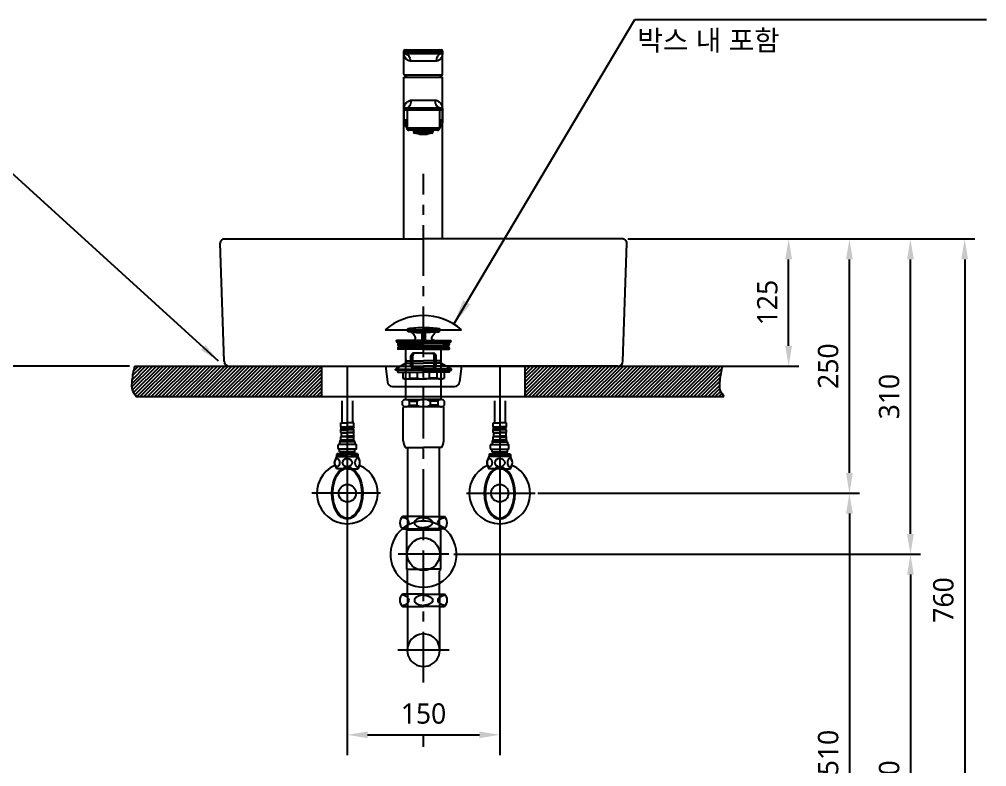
# Model space of a CAD drawing. Extents: x 0 to 3100, y -675 to 2100.
# Drawn here: x 682 to 1634, y 392 to 1126 of the extents above; entities that cross this region are included whole.
import ezdxf

# ---------------------------------------------------------------- set-up
doc = ezdxf.new("R2010")
doc.units = 0
doc.header["$LTSCALE"] = 20
doc.header["$MEASUREMENT"] = 0
doc.linetypes.add('CENTER', pattern=[2, 1.25, -0.25, 0.25, -0.25])
doc.layers.get('0').update_dxf_attribs({"linetype": 'CONTINUOUS'})
doc.layers.get('DEFPOINTS').update_dxf_attribs({"linetype": 'CONTINUOUS'})
for name, color, linetype in [('1', 1, 'CONTINUOUS'), ('3', 3, 'CONTINUOUS'), ('4', 4, 'CONTINUOUS'), ('5', 5, 'CONTINUOUS'), ('6', 6, 'CONTINUOUS'), ('CENTER', 2, 'CENTER'), ('DEF_LAYER_ASSEM_MEMBER', 7, 'CONTINUOUS')]:
    doc.layers.add(name, color=color, linetype=linetype)
doc.styles.add('GHS', font='romans', dxfattribs={"bigfont": 'ghs'})
doc.styles.get("Standard").update_dxf_attribs({"font": 'NanumGothic.ttf'})
doc.dimstyles.get("Standard").update_dxf_attribs({"dimtxt": 2.5, "dimasz": 2, "dimexe": 2, "dimexo": 1, "dimgap": 1.5, "dimtad": 1, "dimdec": 0, "dimlfac": 10, "dimrnd": 0.5, "dimzin": 0, "dimdsep": 46, "dimtxsty": 'Standard', "dimcen": 0, "dimclrt": 2, "dimadec": 0, "dimazin": 0, "dimtfac": 1, "dimtdec": 0, "dimtmove": 0, "dimatfit": 3, "dimfxl": 0, "dimtolj": 1, "dimtzin": 0, "dimarcsym": 0})

# ---------------------------------------------------------------- blocks, each defined once
blk = doc.blocks.new('*D18')
at = {"color": 3, "lineweight": -2}
for p, q in [((1109.85, 600.5), (1569.1, 600.5)), ((1559.1, 580.5), (1559.1, 170.5)), ((1385.07, 150.5), (1569.1, 150.5))]:
    blk.add_line(p, q, dxfattribs=at)
at = {"color": 3}
for points in [[(1555.77, 580.5), (1562.43, 580.5), (1559.1, 600.5)], [(1555.77, 170.5), (1562.43, 170.5), (1559.1, 150.5)]]:
    blk.add_solid(points, dxfattribs=at)
at = {"layer": 'DEFPOINTS', "color": 0}
for p in [(1104.85, 600.5), (1380.07, 150.5), (1559.1, 150.5)]:
    blk.add_point(p, dxfattribs=at)
at = {"color": 2, "insert": (1538.24, 375.5), "char_height": 20, "attachment_point": 5, "rotation": 90}
blk.add_mtext('\\A1;450', dxfattribs=at)
blk = doc.blocks.new('*D19')
at = {"color": 3, "lineweight": -2}
for p, q in [((1281.07, 910.5), (1509.1, 910.5)), ((1499.1, 680.5), (1499.1, 890.5)), ((1192.7, 660.5), (1509.1, 660.5))]:
    blk.add_line(p, q, dxfattribs=at)
at = {"color": 3}
for points in [[(1495.77, 890.5), (1502.43, 890.5), (1499.1, 910.5)], [(1495.77, 680.5), (1502.43, 680.5), (1499.1, 660.5)]]:
    blk.add_solid(points, dxfattribs=at)
at = {"layer": 'DEFPOINTS', "color": 0}
for p in [(1276.07, 910.5), (1499.1, 910.5), (1187.7, 660.5)]:
    blk.add_point(p, dxfattribs=at)
at = {"color": 2, "insert": (1478.21, 785.5), "char_height": 20, "attachment_point": 5, "rotation": 90}
blk.add_mtext('\\A1;250', dxfattribs=at)
blk = doc.blocks.new('*D20')
at = {"color": 3, "lineweight": -2}
for p, q in [((1005.07, 625.84), (1005.07, 402.92)), ((1155.07, 625.84), (1155.07, 402.92)), ((1025.07, 422.92), (1135.07, 422.92))]:
    blk.add_line(p, q, dxfattribs=at)
at = {"color": 3}
for points in [[(1025.07, 426.25), (1025.07, 419.58), (1005.07, 422.92)], [(1135.07, 426.25), (1135.07, 419.58), (1155.07, 422.92)]]:
    blk.add_solid(points, dxfattribs=at)
at = {"layer": 'DEFPOINTS', "color": 0}
for p in [(1005.07, 625.84), (1155.07, 625.84), (1155.07, 422.92)]:
    blk.add_point(p, dxfattribs=at)
at = {"color": 2, "insert": (1080.07, 443.78), "char_height": 20, "attachment_point": 5}
blk.add_mtext('\\A1;150', dxfattribs=at)
blk = doc.blocks.new('*D41')
at = {"layer": '1', "color": 3, "lineweight": -2}
for p, q in [((1281.07, 910.5), (1569.1, 910.5)), ((1559.1, 620.5), (1559.1, 890.5)), ((1564.1, 600.5), (1569.1, 600.5))]:
    blk.add_line(p, q, dxfattribs=at)
at = {"layer": '1', "color": 3}
for points in [[(1555.77, 890.5), (1562.43, 890.5), (1559.1, 910.5)], [(1555.77, 620.5), (1562.43, 620.5), (1559.1, 600.5)]]:
    blk.add_solid(points, dxfattribs=at)
at = {"layer": 'DEFPOINTS', "color": 0}
for p in [(1276.07, 910.5), (1559.1, 910.5), (1559.1, 600.5)]:
    blk.add_point(p, dxfattribs=at)
at = {"layer": '1', "color": 2, "insert": (1538.2, 755.5), "char_height": 20, "attachment_point": 5, "rotation": 90}
blk.add_mtext('\\A1;310', dxfattribs=at)
blk = doc.blocks.new('*D43')
at = {"color": 3, "lineweight": -2}
for p, q in [((1281.07, 910.5), (1449.28, 910.5)), ((1439.28, 805.5), (1439.28, 890.5)), ((1291.01, 785.5), (1449.28, 785.5))]:
    blk.add_line(p, q, dxfattribs=at)
at = {"color": 3}
for points in [[(1435.95, 890.5), (1442.62, 890.5), (1439.28, 910.5)], [(1435.95, 805.5), (1442.62, 805.5), (1439.28, 785.5)]]:
    blk.add_solid(points, dxfattribs=at)
at = {"layer": 'DEFPOINTS', "color": 0}
for p in [(1276.07, 910.5), (1439.28, 910.5), (1286.01, 785.5)]:
    blk.add_point(p, dxfattribs=at)
at = {"color": 2, "insert": (1418.4, 848), "char_height": 20, "attachment_point": 5, "rotation": 90}
blk.add_mtext('\\A1;125', dxfattribs=at)
blk = doc.blocks.new('*D44')
at = {"layer": '3', "color": 3, "lineweight": -2}
for p, q in [((790.93, 785.5), (545.63, 785.5)), ((555.63, 765.5), (555.63, 170.5)), ((775.07, 150.5), (545.63, 150.5))]:
    blk.add_line(p, q, dxfattribs=at)
at = {"layer": '3', "color": 3}
for points in [[(552.3, 765.5), (558.96, 765.5), (555.63, 785.5)], [(552.3, 170.5), (558.96, 170.5), (555.63, 150.5)]]:
    blk.add_solid(points, dxfattribs=at)
at = {"layer": 'DEFPOINTS', "color": 0}
for p in [(795.93, 785.5), (555.63, 150.5), (780.07, 150.5)]:
    blk.add_point(p, dxfattribs=at)
at = {"layer": '3', "color": 2, "insert": (534.73, 468), "char_height": 20, "attachment_point": 5, "rotation": 90}
blk.add_mtext('\\A1;635', dxfattribs=at)
blk = doc.blocks.new('*D50')
at = {"layer": '3', "color": 3, "lineweight": -2}
for p, q in [((1281.07, 910.5), (1622.46, 910.5)), ((1612.46, 890.5), (1612.46, 170.5)), ((1385.07, 150.5), (1622.46, 150.5))]:
    blk.add_line(p, q, dxfattribs=at)
at = {"layer": '3', "color": 3}
for points in [[(1609.13, 890.5), (1615.79, 890.5), (1612.46, 910.5)], [(1609.13, 170.5), (1615.79, 170.5), (1612.46, 150.5)]]:
    blk.add_solid(points, dxfattribs=at)
at = {"layer": 'DEFPOINTS', "color": 0}
for p in [(1276.07, 910.5), (1380.07, 150.5), (1612.46, 150.5)]:
    blk.add_point(p, dxfattribs=at)
at = {"layer": '3', "color": 2, "insert": (1591.57, 555.5), "char_height": 20, "attachment_point": 5, "rotation": 90}
blk.add_mtext('\\A1;760', dxfattribs=at)
blk = doc.blocks.new('A$C7F5A4C09')
at = {"layer": '3'}
for p, q in [((12.5, 194.6), (11.27, 196.73)), ((11.39, 196.53), (27.5, 196.53)), ((27.5, 194.6), (12.5, 194.6)), ((15.02, 194.42), (25.75, 193.71)), ((19.23, 189.72), (16.51, 193.57)), ((27.5, 194.6), (25.75, 193.71)), ((25.75, 193.71), (25.75, 186)), ((26.98, 194.34), (26.55, 187.93)), ((43.61, 196.53), (27.5, 196.53)), ((27.5, 194.6), (42.5, 194.6)), ((27.5, 194.6), (29.25, 193.71)), ((28.02, 194.34), (28.45, 187.93)), ((39.98, 194.42), (29.25, 193.71)), ((29.25, 193.71), (29.25, 186)), ((35.77, 189.72), (38.49, 193.57)), ((42.5, 194.6), (43.73, 196.73)), ((0.5, 185.6), (0.5, 185)), ((0.5, 185), (27.5, 185)), ((0.5, 185), (2.64, 183.5)), ((10.2, 186), (0.9, 186)), ((2.2, 183.3), (2.2, 182)), ((8.5, 183.5), (2.4, 183.5)), ((27.5, 181.5), (2.7, 181.5)), ((8.5, 183.5), (27.5, 183.5)), ((27.5, 186), (10.2, 186)), ((17.14, 186), (18.59, 186.84)), ((26.75, 186), (26.55, 187.95)), ((26.55, 187.95), (27.5, 187.95)), ((28.45, 187.95), (27.5, 187.95)), ((27.5, 186), (44.8, 186)), ((54.5, 185), (27.5, 185)), ((46.5, 183.5), (27.5, 183.5)), ((27.5, 181.5), (52.3, 181.5)), ((28.25, 186), (28.45, 187.95)), ((37.86, 186), (36.41, 186.84)), ((44.8, 186), (54.1, 186)), ((46.5, 183.5), (52.6, 183.5)), ((54.5, 185), (52.36, 183.5)), ((52.8, 183.3), (52.8, 182)), ((54.5, 185.6), (54.5, 185)), ((2.2, 179), (2.2, 177.7)), ((27.5, 177.5), (2.4, 177.5)), ((27.5, 179.5), (2.7, 179.5)), ((10, 146.91), (10, 177.5)), ((27.5, 173.5), (17.63, 173.5)), ((27.5, 179.5), (52.3, 179.5)), ((27.5, 177.5), (52.6, 177.5)), ((27.5, 173.5), (37.37, 173.5)), ((45, 146.91), (45, 177.5)), ((52.8, 179), (52.8, 177.7)), ((10, 163.91), (0, 157.91)), ((10.7, 166), (10, 167.21)), ((10, 166), (27.5, 166)), ((10, 163.91), (27.5, 163.91)), ((10.7, 163.91), (10.7, 166)), ((15.13, 161), (15.13, 171)), ((16.89, 161), (16.89, 171)), ((45, 166), (27.5, 166)), ((45, 163.91), (27.5, 163.91)), ((38.11, 161), (38.11, 171)), ((39.87, 161), (39.87, 171)), ((44.3, 166), (45, 167.21)), ((44.3, 163.91), (44.3, 166)), ((45, 163.91), (55, 157.91)), ((0, 157.91), (27.5, 157.91)), ((0, 156.91), (0, 157.91)), ((10, 156.91), (0, 156.91)), ((1.81, 156.91), (1.81, 155.61)), ((2.31, 155.11), (7.31, 155.11)), ((5, 160.91), (50, 160.91)), ((7.31, 155.11), (27.5, 155.11)), ((7.31, 155.11), (7.31, 148.98)), ((45, 156.91), (10, 156.91)), ((14.08, 148.98), (14.08, 155.11)), ((27.5, 158.5), (17.63, 158.5)), ((21.48, 148.98), (21.48, 155.11)), ((27.5, 158.5), (37.37, 158.5)), ((55, 157.91), (27.5, 157.91)), ((47.69, 155.11), (27.5, 155.11)), ((33.52, 148.98), (33.52, 155.11)), ((40.92, 148.98), (40.92, 155.11)), ((45, 156.91), (55, 156.91)), ((47.69, 155.11), (47.69, 148.98)), ((52.69, 155.11), (47.69, 155.11)), ((53.19, 156.91), (53.19, 155.61)), ((55, 156.91), (55, 157.91)), ((8.31, 148.41), (7.31, 148.98)), ((8.31, 148.41), (9.71, 148.41)), ((9.71, 148.41), (27.5, 148.41)), ((10, 127.99), (10, 148.43)), ((14.08, 148.98), (21.48, 148.98)), ((45.29, 148.41), (27.5, 148.41)), ((40.92, 148.98), (33.52, 148.98)), ((45, 127.99), (45, 148.43)), ((46.69, 148.41), (45.29, 148.41)), ((46.69, 148.41), (47.69, 148.98)), ((6.76, 122.44), (6.76, 126.56)), ((10.14, 128), (27.26, 128)), ((13.53, 126.56), (13.53, 122.44)), ((13.53, 126.56), (20.93, 126.56)), ((20.93, 126.56), (20.93, 122.44)), ((44.86, 128), (27.74, 128)), ((34.07, 126.56), (34.07, 122.44)), ((41.47, 126.56), (34.07, 126.56)), ((41.47, 126.56), (41.47, 122.44)), ((48.24, 122.44), (48.24, 126.56)), ((7.5, 87.4), (7.5, 120)), ((27.5, 121), (8.5, 121)), ((13.53, 122.44), (20.93, 122.44)), ((44.86, 121), (27.5, 121)), ((41.47, 122.44), (34.07, 122.44)), ((44.3, 121), (44.86, 121)), ((44.86, 121), (45.26, 121)), ((46.5, 121), (45, 121)), ((47.5, 114.64), (47.5, 120)), ((47.5, 87.4), (47.5, 120)), ((9.5, 81), (27.5, 81)), ((11.62, 81), (11.62, 0)), ((45.5, 81), (27.5, 81)), ((43.37, 0), (43.37, 81)), ((11.62, 0), (43.37, 0))]:
    blk.add_line(p, q, dxfattribs=at)
for centre, radius, start, end in [((12.35, 196.53), 1.1, 97.32041, 169.4262), ((27.5, 78.6), 120, 90, 97.32041), ((14.87, 192.42), 2, 35.20233, 86.26181), ((27.5, 78.6), 120, 82.67959, 90), ((40.13, 192.42), 2, 93.73819, 144.79767), ((42.65, 196.53), 1.1, 10.5738, 82.67959), ((0.9, 185.6), 0.4, 90, 180), ((2.4, 183.3), 0.2, 90, 180), ((2.7, 182), 0.5, 180, 270), ((6, 180.5), 1, 270, 90), ((17.59, 188.57), 2, 300, 35.20233), ((37.41, 188.57), 2, 144.79767, 240), ((49, 180.5), 1, 90, 270), ((52.3, 182), 0.5, 270, 0), ((52.6, 183.3), 0.2, 0, 90), ((54.1, 185.6), 0.4, 0, 90), ((2.7, 179), 0.5, 90, 180), ((2.4, 177.7), 0.2, 180, 270), ((17.63, 171), 2.5, 90, 180), ((19.39, 171), 2.5, 90, 180), ((35.61, 171), 2.5, 0, 90), ((37.37, 171), 2.5, 0, 90), ((52.3, 179), 0.5, 0, 90), ((52.6, 177.7), 0.2, 270, 0), ((2.31, 155.61), 0.5, 180, 270), ((17.63, 161), 2.5, 180, 270), ((19.39, 161), 2.5, 180, 270), ((35.61, 161), 2.5, 270, 0), ((37.37, 161), 2.5, 270, 0), ((52.69, 155.61), 0.5, 270, 0), ((10.7, 158.58), 10.18, 250.56793, 289.43207), ((27.31, 177.86), 29.46, 258.59557, 270.37374), ((27.69, 177.86), 29.46, 269.62626, 281.40443), ((44.3, 158.58), 10.18, 250.56793, 289.43207), ((10.14, 123.29), 4.7, 43.94094, 136.05906), ((27.03, 114.4), 13.61, 89.0643, 116.64719), ((27.97, 114.4), 13.61, 63.35281, 90.9357), ((44.86, 123.29), 4.7, 43.94094, 136.05906), ((10.14, 125.71), 4.7, 223.94094, 316.05906), ((8.5, 120), 1, 90, 180), ((27.03, 134.6), 13.61, 243.35281, 270.9357), ((27.97, 134.6), 13.61, 269.0643, 296.64719), ((44.86, 125.71), 4.7, 223.94094, 316.05906), ((46.5, 120), 1, 0, 90), ((20.49, 87.95), 13, 182.42004, 212.30001), ((34.51, 87.95), 13, 327.69999, 357.57996)]:
    blk.add_arc(centre, radius, start, end, dxfattribs=at)
blk = doc.blocks.new('*D65')
at = {"color": 3, "lineweight": -2}
for p, q in [((1192.7, 660.5), (1509.1, 660.5)), ((1499.1, 640.5), (1499.1, 170.5)), ((1385.07, 150.5), (1509.1, 150.5))]:
    blk.add_line(p, q, dxfattribs=at)
at = {"color": 3}
for points in [[(1495.77, 640.5), (1502.43, 640.5), (1499.1, 660.5)], [(1495.77, 170.5), (1502.43, 170.5), (1499.1, 150.5)]]:
    blk.add_solid(points, dxfattribs=at)
at = {"layer": 'DEFPOINTS', "color": 0}
for p in [(1187.7, 660.5), (1380.07, 150.5), (1499.1, 150.5)]:
    blk.add_point(p, dxfattribs=at)
at = {"color": 2, "insert": (1478.24, 405.5), "char_height": 20, "attachment_point": 5, "rotation": 90}
blk.add_mtext('\\A1;510', dxfattribs=at)

msp = doc.modelspace()

# ---------------------------------------------------------------- hatches: boundary and pattern name
h = msp.add_hatch()
h.set_pattern_fill('ANSI31', color=1, scale=20)
edge = h.paths.add_edge_path()
edge.add_line((980.07348, 785.50261), (795.93276, 785.50261))
edge.add_spline(control_points=[(795.93276, 785.50261), (794.37577, 780.69255), (793.38623, 772.93881), (792.28748, 761.51331), (796.06581, 757.84228), (797.39808, 755.50261)], knot_values=[0.795697532, 0.795697532, 0.795697532, 0.795697532, 2.200271837, 3.161729505, 4.111089199, 4.111089199, 4.111089199, 4.111089199], degree=3, periodic=0)
edge.add_line((797.39808, 755.50261), (980.07348, 755.50261))
edge.add_line((980.07348, 755.50261), (980.07348, 785.50261))
edge = h.paths.add_edge_path()
edge.add_spline(control_points=[(1375.63502, 755.50261), (1374.30274, 757.84228), (1370.52441, 761.51331), (1371.62316, 772.93881), (1372.6127, 780.69255), (1374.16969, 785.50261)], knot_values=[0.795697532, 0.795697532, 0.795697532, 0.795697532, 1.745057225, 2.706514893, 4.111089199, 4.111089199, 4.111089199, 4.111089199], degree=3, periodic=0)
edge.add_line((1374.16969, 785.50261), (1180.07348, 785.50261))
edge.add_line((1180.07348, 785.50261), (1180.07348, 755.50261))
edge.add_line((1180.07348, 755.50261), (1375.63502, 755.50261))

# ---------------------------------------------------------------- linework, layer by layer
for p, q in [((883.93561, 790.36077), (880.07509, 906.38914)), ((884.07348, 910.50261), (1080.07348, 910.50261)), ((1276.07348, 910.50261), (1080.07348, 910.50261)), ((1276.21136, 790.36077), (1280.07187, 906.38914)), ((888.93359, 785.50261), (1080.07348, 785.50261)), ((1271.21337, 785.50261), (1080.07348, 785.50261))]:
    msp.add_line(p, q)
at = {"lineweight": -3, "ltscale": 2}
for p, q in [((1042.73269, 785.50261), (1044.55631, 769.92138)), ((1117.41427, 785.50261), (1115.59065, 769.92138)), ((1049.52241, 765.50261), (1110.62455, 765.50261))]:
    msp.add_line(p, q, dxfattribs=at)
for centre, radius, start, end in [((884.07348, 906.50261), 4, 90, 181.62563028), ((1276.07348, 906.50261), 4, 358.37436972, 90), ((888.93359, 790.50261), 5, 181.62563028, 270), ((1271.21337, 790.50261), 5, 270, 358.37436972)]:
    msp.add_arc(centre, radius, start, end)
for centre, start, end in [((1049.52241, 770.50261), 186.67550305, 270), ((1110.62455, 770.50261), 270, 353.32449695)]:
    msp.add_arc(centre, 5, start, end, dxfattribs=at)
at = {"layer": '1', "color": 7, "linetype": 'Continuous'}
for p, q in [((1070.37669, 1017.48282), (1070.37669, 1015.70282)), ((1088.27669, 1014.70282), (1071.37669, 1014.70282)), ((1089.27669, 1017.48282), (1089.27669, 1015.70282))]:
    msp.add_line(p, q, dxfattribs=at)
at = {"layer": '1', "color": 9, "linetype": 'Continuous'}
msp.add_line((1089.27669, 1015.70282), (1070.37669, 1015.70282), dxfattribs=at)
at = {"layer": '1'}
for p, q in [((980.07348, 755.50261), (980.07348, 785.50261)), ((1180.07348, 755.50261), (1180.07348, 785.50261))]:
    msp.add_line(p, q, dxfattribs=at)
at = {"layer": '1', "color": 7, "linetype": 'Continuous'}
for centre, radius, start, end in [((1071.37669, 1015.70282), 1, 180, 270), ((1079.82669, 1034.20282), 20.8, 249.68749984, 250.64075078), ((1079.82669, 994.07782), 21.625, 108.39781497, 108.57458468), ((1079.82669, 1034.20282), 20.75934, 250.80562608, 289.19437392), ((1079.82669, 994.07782), 21.625, 71.42541532, 71.60218503), ((1079.82669, 1034.20282), 20.8, 289.35924922, 290.31250016), ((1088.27669, 1015.70282), 1, 270, 0)]:
    msp.add_arc(centre, radius, start, end, dxfattribs=at)
at = {"layer": '1'}
for points in [[(795.93276, 785.50261), (794.37577, 780.69255), (793.38623, 772.93881), (792.28748, 761.51331), (796.06581, 757.84228), (797.39808, 755.50261)], [(1374.16969, 785.50261), (1372.6127, 780.69255), (1371.62316, 772.93881), (1370.52441, 761.51331), (1374.30274, 757.84228), (1375.63502, 755.50261)]]:
    msp.add_open_spline(points, degree=3, knots=[0.795697532, 0.795697532, 0.795697532, 0.795697532, 2.200271837, 3.161729505, 4.111089199, 4.111089199, 4.111089199, 4.111089199], dxfattribs=at)
at = {"layer": '3', "color": 3}
msp.add_line((1042.51475, 821.12788), (1117.51475, 821.12788), dxfattribs=at)
at = {"layer": '3'}
msp.add_line((1095.94848, 605.49414), (1095.24848, 605.49414), dxfattribs=at)
at = {"layer": '3', "color": 3}
msp.add_arc((1080.01475, 777.90467), 57.22321, 49.05544096, 130.94455904, dxfattribs=at)
at = {"layer": '4'}
for p, q in [((1063.82339, 637.53718), (1059.53189, 637.53718)), ((1080.07339, 637.53718), (1063.82339, 637.53718)), ((1080.07339, 637.53718), (1096.32339, 637.53718)), ((1096.32339, 637.53718), (1100.61489, 637.53718)), ((1059.92339, 625.53718), (1059.53189, 625.53718)), ((1059.92339, 625.53718), (1080.07339, 625.53718)), ((1063.27339, 625.53718), (1063.27339, 585.75706)), ((1100.22339, 625.53718), (1080.07339, 625.53718)), ((1096.87339, 625.53718), (1096.87339, 585.75706)), ((1100.22339, 625.53718), (1100.61489, 625.53718)), ((1104.84843, 600.49841), (1055.29835, 600.49841)), ((1063.27339, 585.75706), (1080.07339, 585.75706)), ((1064.19839, 560.93298), (1064.19839, 584.11218)), ((1096.87339, 585.75706), (1080.07339, 585.75706)), ((1095.94839, 560.93298), (1095.94839, 584.11218)), ((1064.19839, 561.23718), (1059.45394, 561.23718)), ((1079.99544, 561.23718), (1064.19839, 561.23718)), ((1064.19839, 560.93298), (1064.19839, 506.03718)), ((1079.99544, 561.23718), (1080.07339, 561.23718)), ((1080.15134, 561.23718), (1080.07339, 561.23718)), ((1080.15134, 561.23718), (1095.94839, 561.23718)), ((1095.94839, 561.23718), (1100.69284, 561.23718)), ((1095.94839, 560.93298), (1095.94839, 506.03718)), ((1059.45394, 549.23718), (1064.19839, 549.23718)), ((1064.19839, 549.23718), (1079.99544, 549.23718)), ((1095.94839, 549.23718), (1080.15134, 549.23718)), ((1095.94839, 549.23718), (1100.69284, 549.23718)), ((1105.24686, 506.03718), (1054.89992, 506.03718))]:
    msp.add_line(p, q, dxfattribs=at)
for points in [[(1065.87856, 631.53718, 0.15521739), (1065.28807, 633.3935, 0.106747244), (1063.22636, 635.28418, 0.07304301), (1060.4565, 636.4022, 0.028511088), (1058.72774, 636.71821, 0.05952259)], [(1058.72774, 626.35615, 0.028511088), (1060.4565, 626.67216, 0.07304301), (1063.22636, 627.79018, 0.106747244), (1065.28807, 629.68085, 0.15521739), (1065.87856, 631.53718, 0.15521739)], [(1071.79309, 633.27611, 0.327290453), (1071.79309, 629.79824, 0.106373385), (1073.81589, 628.00164, 0.071219107), (1076.51584, 626.94792, 0.057537424), (1080.07339, 626.53718, 0.057537424)], [(1080.07339, 636.53718, 0.057537424), (1076.51584, 636.12643, 0.071219107), (1073.81589, 635.07271, 0.106373365), (1071.79309, 633.27611, 0.159482965)], [(1080.07339, 636.53718, -0.057537424), (1083.63093, 636.12643, -0.071219107), (1086.33088, 635.07271, -0.106373365), (1088.35369, 633.27611, -0.159482965)], [(1088.35369, 633.27611, -0.327290453), (1088.35369, 629.79824, -0.106373385), (1086.33088, 628.00164, -0.071219107), (1083.63093, 626.94792, -0.057537424), (1080.07339, 626.53718, -0.057537424)], [(1094.26822, 631.53718, -0.15521739), (1094.85871, 633.3935, -0.106747244), (1096.92042, 635.28418, -0.07304301), (1099.69028, 636.4022, -0.028511088), (1101.41903, 636.71821, -0.05952259)], [(1101.41903, 626.35615, -0.028511088), (1099.69028, 626.67216, -0.07304301), (1096.92042, 627.79018, -0.106747244), (1094.85871, 629.68085, -0.15521739), (1094.26822, 631.53718, -0.15521739)], [(1064.19839, 558.22264, 0.049056062), (1063.14841, 558.98418, 0.07304301), (1060.37855, 560.1022, 0.028511088), (1058.64979, 560.41821)], [(1058.64979, 550.05615, 0.028511088), (1060.37855, 550.37216, 0.07304301), (1063.14841, 551.49018, 0.049056062), (1064.19839, 552.25171, 0.049056062)], [(1065.80061, 555.23718, 0.15521739), (1065.21012, 557.0935, 0.054411203), (1064.25697, 558.17006, 0.054411203)], [(1064.25874, 552.3059, 0.054320903), (1065.21012, 553.38085, 0.15521739), (1065.80061, 555.23718)], [(1071.71514, 556.97611, 0.327290453), (1071.71514, 553.49824, 0.106373385), (1073.73794, 551.70164, 0.071219107), (1076.4379, 550.64792, 0.057537424), (1079.99544, 550.23718, 0.057537424)], [(1080.07339, 560.23698, 0.058789896), (1076.4379, 559.82643, 0.071219107), (1073.73794, 558.77271, 0.106373365), (1071.71514, 556.97611, 0.159482965)], [(1080.07339, 560.23698, -0.058789896), (1083.70888, 559.82643, -0.071219107), (1086.40883, 558.77271, -0.106373365), (1088.43163, 556.97611, -0.159482965)], [(1088.43164, 556.97611, -0.327290453), (1088.43163, 553.49824, -0.106373385), (1086.40883, 551.70164, -0.071219107), (1083.70888, 550.64792, -0.057537424), (1080.15134, 550.23718, -0.057537424)], [(1094.34617, 555.23718, -0.15521739), (1094.93666, 557.0935, -0.054949864), (1095.90035, 558.17962, -0.054949864)], [(1095.89231, 552.30203, -0.054539036), (1094.93666, 553.38085, -0.15521739), (1094.34617, 555.23718)], [(1095.94839, 558.22264, -0.049056062), (1096.99836, 558.98418, -0.07304301), (1099.76823, 560.1022, -0.028511088), (1101.49698, 560.41821)], [(1101.49698, 550.05615, -0.028511088), (1099.76823, 550.37216, -0.07304301), (1096.99836, 551.49018, -0.049056062), (1095.94839, 552.25171, -0.049056062)]]:
    msp.add_lwpolyline(points, format="xyb", dxfattribs=at)
msp.add_circle((1080.07339, 600.53718), 16, dxfattribs=at)
for centre, radius, start, end in [((1064.82339, 631.53718), 8, 131.40962211, 228.59037789), ((1080.07339, 600.53718), 32.5, 50.55292077, 129.44707923), ((1095.32339, 631.53718), 8, 311.40962211, 48.59037789), ((1080.07339, 600.53718), 32.5, 129.44707923, 240.76048697), ((1080.07339, 600.53718), 32.5, 299.23951303, 50.55292077), ((1063.27339, 584.11218), 0.925, 0, 58.70258778), ((1096.87339, 584.11218), 0.925, 121.29741222, 180), ((1095.87339, 585.75706), 1, 301.29741222, 0), ((1080.07339, 600.53718), 32.5, 240.76048697, 299.23951303), ((1064.74544, 555.23718), 8, 131.40962211, 228.59037789), ((1095.40134, 555.23718), 8, 311.40962211, 48.59037789), ((1080.07339, 506.16218), 16, 7.1666434, 180), ((1080.07339, 506.16218), 16, 172.8333566, 7.1666434)]:
    msp.add_arc(centre, radius, start, end, dxfattribs=at)
at = {"layer": '5'}
for p, q in [((795.93276, 785.50261), (1374.16969, 785.50261)), ((797.39808, 755.50261), (1375.63502, 755.50261))]:
    msp.add_line(p, q, dxfattribs=at)
at = {"layer": '6'}
for p, q in [((1005.07348, 785.89974), (1005.07348, 625.83988)), ((1155.07348, 785.89974), (1155.07348, 625.83988)), ((999.82348, 751.30106), (999.82348, 729.59841)), ((1010.32348, 751.30106), (1010.32348, 729.59841)), ((1149.82348, 751.30106), (1149.82348, 729.59841)), ((1160.32348, 751.30106), (1160.32348, 729.59841)), ((998.57348, 729.59841), (1005.07348, 729.59841)), ((998.57348, 725.76998), (998.57348, 729.59841)), ((998.57348, 725.76998), (1005.07348, 725.76998)), ((998.57348, 725.76998), (999.07348, 725.26998)), ((998.57348, 722.92684), (999.07348, 723.42684)), ((999.07348, 725.26998), (1005.07348, 725.26998)), ((999.07348, 723.42684), (999.07348, 725.26998)), ((999.07348, 723.42684), (1005.07348, 723.42684)), ((1011.57348, 729.59841), (1005.07348, 729.59841)), ((1011.57348, 725.76998), (1005.07348, 725.76998)), ((1011.07348, 725.26998), (1005.07348, 725.26998)), ((1011.07348, 723.42684), (1005.07348, 723.42684)), ((1011.57348, 725.76998), (1011.07348, 725.26998)), ((1011.07348, 723.42684), (1011.07348, 725.26998)), ((1011.57348, 722.92684), (1011.07348, 723.42684)), ((1011.57348, 725.76998), (1011.57348, 729.59841)), ((1148.57348, 729.59841), (1155.07348, 729.59841)), ((1148.57348, 725.76998), (1148.57348, 729.59841)), ((1148.57348, 725.76998), (1155.07348, 725.76998)), ((1148.57348, 725.76998), (1149.07348, 725.26998)), ((1148.57348, 722.92684), (1149.07348, 723.42684)), ((1149.07348, 725.26998), (1155.07348, 725.26998)), ((1149.07348, 723.42684), (1149.07348, 725.26998)), ((1149.07348, 723.42684), (1155.07348, 723.42684)), ((1161.57348, 729.59841), (1155.07348, 729.59841)), ((1161.57348, 725.76998), (1155.07348, 725.76998)), ((1161.07348, 725.26998), (1155.07348, 725.26998)), ((1161.07348, 723.42684), (1155.07348, 723.42684)), ((1161.57348, 725.76998), (1161.07348, 725.26998)), ((1161.07348, 723.42684), (1161.07348, 725.26998)), ((1161.57348, 722.92684), (1161.07348, 723.42684)), ((1161.57348, 725.76998), (1161.57348, 729.59841)), ((998.57348, 722.92684), (1005.07348, 722.92684)), ((998.57348, 720.26998), (998.57348, 722.92684)), ((998.57348, 720.26998), (1005.07348, 720.26998)), ((998.57348, 720.26998), (999.07348, 719.76998)), ((999.07348, 716.59841), (998.57348, 716.09841)), ((1005.07348, 716.09841), (998.57348, 716.09841)), ((998.57348, 713.09841), (998.57348, 716.09841)), ((999.07348, 719.76998), (999.07348, 716.59841)), ((999.07348, 719.76998), (1005.07348, 719.76998)), ((999.07348, 716.59841), (1005.07348, 716.59841)), ((1011.57348, 722.92684), (1005.07348, 722.92684)), ((1011.57348, 720.26998), (1005.07348, 720.26998)), ((1011.07348, 719.76998), (1005.07348, 719.76998)), ((1011.07348, 716.59841), (1005.07348, 716.59841)), ((1005.07348, 716.09841), (1011.57348, 716.09841)), ((1011.57348, 720.26998), (1011.07348, 719.76998)), ((1011.07348, 719.76998), (1011.07348, 716.59841)), ((1011.07348, 716.59841), (1011.57348, 716.09841)), ((1011.57348, 720.26998), (1011.57348, 722.92684)), ((1011.57348, 713.09841), (1011.57348, 716.09841)), ((1148.57348, 722.92684), (1155.07348, 722.92684)), ((1148.57348, 720.26998), (1148.57348, 722.92684)), ((1148.57348, 720.26998), (1155.07348, 720.26998)), ((1148.57348, 720.26998), (1149.07348, 719.76998)), ((1149.07348, 716.59841), (1148.57348, 716.09841)), ((1155.07348, 716.09841), (1148.57348, 716.09841)), ((1148.57348, 713.09841), (1148.57348, 716.09841)), ((1149.07348, 719.76998), (1155.07348, 719.76998)), ((1149.07348, 719.76998), (1149.07348, 716.59841)), ((1149.07348, 716.59841), (1155.07348, 716.59841)), ((1161.57348, 722.92684), (1155.07348, 722.92684)), ((1161.57348, 720.26998), (1155.07348, 720.26998)), ((1161.07348, 719.76998), (1155.07348, 719.76998)), ((1161.07348, 716.59841), (1155.07348, 716.59841)), ((1155.07348, 716.09841), (1161.57348, 716.09841)), ((1161.57348, 720.26998), (1161.07348, 719.76998)), ((1161.07348, 719.76998), (1161.07348, 716.59841)), ((1161.07348, 716.59841), (1161.57348, 716.09841)), ((1161.57348, 720.26998), (1161.57348, 722.92684)), ((1161.57348, 713.09841), (1161.57348, 716.09841)), ((995.97348, 704.34841), (995.97348, 707.84841)), ((1013.67348, 708.34841), (996.47348, 708.34841)), ((1012.67348, 711.09841), (997.47348, 711.09841)), ((997.47348, 711.09841), (997.47348, 708.34841)), ((998.07348, 711.09841), (998.07348, 712.29841)), ((1000.82348, 712.59841), (998.37348, 712.59841)), ((998.57348, 713.09841), (1005.07348, 713.09841)), ((1011.77348, 712.59841), (999.07348, 712.59841)), ((1000.82348, 712.59841), (1000.82348, 713.09841)), ((1011.57348, 713.09841), (1005.07348, 713.09841)), ((1009.32348, 712.59841), (1009.32348, 713.09841)), ((1012.07348, 711.09841), (1012.07348, 712.29841)), ((1012.07348, 711.09841), (1012.07348, 712.29841)), ((1012.67348, 711.09841), (1012.67348, 708.34841)), ((1014.17348, 704.34841), (1014.17348, 707.84841)), ((1145.97348, 704.34841), (1145.97348, 707.84841)), ((1146.47348, 708.34841), (1163.67348, 708.34841)), ((1147.47348, 711.09841), (1162.67348, 711.09841)), ((1147.47348, 711.09841), (1147.47348, 708.34841)), ((1148.07348, 711.09841), (1148.07348, 712.29841)), ((1148.07348, 711.09841), (1148.07348, 712.29841)), ((1148.37348, 712.59841), (1161.07348, 712.59841)), ((1148.57348, 713.09841), (1155.07348, 713.09841)), ((1150.82348, 712.59841), (1150.82348, 713.09841)), ((1161.57348, 713.09841), (1155.07348, 713.09841)), ((1159.32348, 712.59841), (1159.32348, 713.09841)), ((1159.32348, 712.59841), (1161.77348, 712.59841)), ((1162.07348, 711.09841), (1162.07348, 712.29841)), ((1162.67348, 711.09841), (1162.67348, 708.34841)), ((1164.17348, 704.34841), (1164.17348, 707.84841)), ((995.07348, 699.09841), (994.57348, 698.59841)), ((994.57348, 698.59841), (1005.07348, 698.59841)), ((994.57348, 698.59841), (994.57348, 696.49841)), ((994.57348, 696.49841), (1015.57348, 696.49841)), ((1015.07348, 699.09841), (995.07348, 699.09841)), ((1013.67348, 703.84841), (996.47348, 703.84841)), ((997.47348, 701.09841), (997.47348, 703.84841)), ((1012.67348, 701.09841), (997.47348, 701.09841)), ((998.07348, 701.09841), (998.07348, 699.59841)), ((1005.07348, 699.09841), (999.62348, 699.09841)), ((1015.57348, 698.59841), (1005.07348, 698.59841)), ((1008.57348, 698.59841), (1015.57348, 698.59841)), ((1012.07348, 701.09841), (1012.07348, 699.59841)), ((1012.07348, 701.09841), (1012.07348, 699.59841)), ((1012.67348, 701.09841), (1012.67348, 703.84841)), ((1015.07348, 699.09841), (1015.57348, 698.59841)), ((1015.57348, 698.59841), (1015.57348, 696.49841)), ((1145.07348, 699.09841), (1144.57348, 698.59841)), ((1144.57348, 698.59841), (1155.07348, 698.59841)), ((1144.57348, 698.59841), (1144.57348, 696.49841)), ((1151.57348, 698.59841), (1144.57348, 698.59841)), ((1165.57348, 696.49841), (1144.57348, 696.49841)), ((1145.07348, 699.09841), (1165.07348, 699.09841)), ((1146.47348, 703.84841), (1163.67348, 703.84841)), ((1147.47348, 701.09841), (1147.47348, 703.84841)), ((1147.47348, 701.09841), (1162.67348, 701.09841)), ((1148.07348, 701.09841), (1148.07348, 699.59841)), ((1148.07348, 701.09841), (1148.07348, 699.59841)), ((1155.07348, 699.09841), (1160.52348, 699.09841)), ((1165.57348, 698.59841), (1155.07348, 698.59841)), ((1162.07348, 701.09841), (1162.07348, 699.59841)), ((1162.67348, 701.09841), (1162.67348, 703.84841)), ((1165.07348, 699.09841), (1165.57348, 698.59841)), ((1165.57348, 698.59841), (1165.57348, 696.49841)), ((1005.07348, 684.49841), (994.57348, 684.49841)), ((1005.07348, 684.49841), (995.11419, 684.49841)), ((1005.07348, 684.49841), (1015.57348, 684.49841)), ((1155.07348, 684.49841), (1144.57348, 684.49841)), ((1155.07348, 684.49841), (1165.03277, 684.49841)), ((1155.07348, 684.49841), (1165.57348, 684.49841)), ((1037.70005, 660.49841), (970.10435, 660.49841)), ((1122.44691, 660.49841), (1190.04261, 660.49841))]:
    msp.add_line(p, q, dxfattribs=at)
for centre in [(1005.07348, 660.49841), (1155.07348, 660.49841)]:
    msp.add_circle(centre, 8.61509, dxfattribs=at)
for centre, radius, start, end in [((996.47348, 707.84841), 0.5, 90, 180), ((996.47348, 704.34841), 0.5, 180, 270), ((998.37348, 712.29841), 0.3, 90, 180), ((1011.77348, 712.29841), 0.3, 0, 90), ((1013.67348, 707.84841), 0.5, 0, 90), ((1013.67348, 704.34841), 0.5, 270, 0), ((1146.47348, 707.84841), 0.5, 90, 180), ((1146.47348, 704.34841), 0.5, 180, 270), ((1148.37348, 712.29841), 0.3, 90, 180), ((1161.77348, 712.29841), 0.3, 0, 90), ((1163.67348, 707.84841), 0.5, 0, 90), ((1163.67348, 704.34841), 0.5, 270, 0), ((1002.57348, 690.49841), 10, 143.13010235, 216.86989765), ((997.57348, 699.59841), 0.5, 270, 360), ((1011.57348, 699.59841), 0.5, 270, 360), ((1012.57348, 699.59841), 0.5, 180, 270), ((1007.57348, 690.49841), 10, 323.13010235, 36.86989765), ((1152.57348, 690.49841), 10, 143.13010235, 216.86989765), ((1147.57348, 699.59841), 0.5, 270, 360), ((1148.57348, 699.59841), 0.5, 180, 270), ((1162.57348, 699.59841), 0.5, 180, 270), ((1157.57348, 690.49841), 10, 323.13010235, 36.86989765), ((1005.07348, 660.49841), 30, 113.91725115, 66.08274885), ((1155.07348, 660.49841), 30, 113.91725115, 66.08274885)]:
    msp.add_arc(centre, radius, start, end, dxfattribs=at)
for centre, major_axis, ratio in [((1005.07348, 660.49841), (0, 25.5), 0.596528766), ((995.11419, 690.49841), (0, 4), 0.612372458), ((1145.11419, 690.49841), (0, 4), 0.612372458)]:
    msp.add_ellipse(centre, major_axis=major_axis, ratio=ratio, dxfattribs=at)
for centre in [(1005.07348, 690.49841), (1155.07348, 690.49841)]:
    msp.add_ellipse(centre, major_axis=(4.89898, 0), ratio=0.816496611, start_param=1.570796211, end_param=4.712388714, dxfattribs=at)
at = {"layer": '6', "extrusion": (0, 0, -1)}
for centre in [(1005.07348, 690.49841), (1155.07348, 690.49841)]:
    msp.add_ellipse(centre, major_axis=(-4.89898, 0), ratio=0.816496611, start_param=1.570796211, end_param=4.712388714, dxfattribs=at)
for centre, major_axis, ratio in [((1015.03277, 690.49841), (0, 4), 0.612372458), ((1155.07348, 660.49841), (0, 25.5), 0.596528766), ((1165.03277, 690.49841), (0, 4), 0.612372458)]:
    msp.add_ellipse(centre, major_axis=major_axis, ratio=ratio, dxfattribs=at)
at = {"layer": '6'}
for points in [[(1005.07348, 684.99841), (1002.99309, 684.99841), (1000.89334, 684.1893), (996.99711, 680.94425), (995.22489, 678.50412), (992.49904, 672.47541), (991.54737, 668.896), (990.69697, 661.38086), (990.79829, 657.45113), (992.03019, 650.09371), (993.16068, 646.67217), (996.17311, 641.08296), (998.05098, 638.92573), (1002.05612, 636.28339), (1004.16164, 635.78181), (1008.31714, 636.38361), (1010.39889, 637.50646), (1014.1501, 641.33846), (1015.79883, 644.04257), (1018.21322, 650.46394), (1018.97799, 654.17319), (1019.43966, 661.78762), (1019.13652, 665.68689), (1017.53368, 672.8293), (1016.23412, 676.06602), (1012.96323, 681.1728), (1010.9995, 683.03156), (1007.68179, 684.68373), (1006.37628, 684.99841), (1005.07348, 684.99841)], [(1155.07348, 684.99841), (1157.15387, 684.99841), (1159.25362, 684.1893), (1163.14985, 680.94425), (1164.92207, 678.50412), (1167.64792, 672.47541), (1168.59959, 668.896), (1169.44999, 661.38086), (1169.34867, 657.45113), (1168.11677, 650.09371), (1166.98628, 646.67217), (1163.97386, 641.08296), (1162.09598, 638.92573), (1158.09084, 636.28339), (1155.98532, 635.78181), (1151.82982, 636.38361), (1149.74807, 637.50646), (1145.99686, 641.33846), (1144.34813, 644.04257), (1141.93375, 650.46394), (1141.16897, 654.17319), (1140.7073, 661.78762), (1141.01044, 665.68689), (1142.61328, 672.8293), (1143.91284, 676.06602), (1147.18373, 681.1728), (1149.14746, 683.03156), (1152.46517, 684.68373), (1153.77069, 684.99841), (1155.07348, 684.99841)]]:
    msp.add_open_spline(points, degree=3, knots=[0, 0, 0, 0, 0.461109739, 0.461109739, 0.922219478, 0.922219478, 1.383329216, 1.383329216, 1.844438955, 1.844438955, 2.305548694, 2.305548694, 2.766658433, 2.766658433, 3.227768172, 3.227768172, 3.688877911, 3.688877911, 4.149987649, 4.149987649, 4.611097388, 4.611097388, 5.072207127, 5.072207127, 5.533316866, 5.533316866, 5.994426605, 5.994426605, 6.283185307, 6.283185307, 6.283185307, 6.283185307], dxfattribs=at)
at = {"layer": 'CENTER', "color": 1, "linetype": 'CENTER', "ltscale": 2}
for p, q in [((1080.07348, 474.25239), (1080.07348, 974.45546)), ((1080.07348, 411.11588), (1080.07348, 423.52375))]:
    msp.add_line(p, q, dxfattribs=at)
at = {"layer": 'DEF_LAYER_ASSEM_MEMBER', "color": 7, "linetype": 'Continuous'}
for p, q in [((1060.82669, 1072.5094), (1060.82669, 1095.48282)), ((1061.82704, 1096.48282), (1097.82638, 1096.48282)), ((1098.82669, 1072.50927), (1098.82669, 1095.48282)), ((1097.3294, 1092.48282), (1062.32398, 1092.48282)), ((1060.82669, 1072.49372), (1060.82669, 1072.49277)), ((1060.82669, 910.50261), (1060.82669, 1069.48282)), ((1060.82669, 1069.48282), (1098.82669, 1069.48282)), ((1060.8267, 1072.49244), (1060.8297, 1072.40042)), ((1061.86502, 1071.48282), (1061.86589, 1071.48282)), ((1097.7884, 1071.48282), (1061.86589, 1071.48282)), ((1098.8236, 1072.3991), (1098.82669, 1072.49248)), ((1098.82669, 1072.49275), (1098.82669, 1072.49373)), ((1098.82669, 910.50261), (1098.82669, 1069.48282)), ((1063.36466, 1039.48282), (1096.28873, 1039.48282)), ((1063.39863, 1025.48282), (1063.36466, 1025.48282)), ((1063.60799, 1019.94999), (1063.62039, 1019.43599)), ((1096.033, 1019.43599), (1096.04672, 1020.00318)), ((1096.28873, 1025.48282), (1096.25484, 1025.48282)), ((1094.03354, 1017.48282), (1065.61984, 1017.48282))]:
    msp.add_line(p, q, dxfattribs=at)
at = {"layer": 'DEF_LAYER_ASSEM_MEMBER', "color": 9, "linetype": 'Continuous'}
for p, q in [((1060.82669, 1095.48282), (1098.82669, 1095.48282)), ((1060.8332, 1095.48282), (1060.8332, 1093.48282)), ((1063.03666, 1095.48282), (1063.03666, 1093.48282)), ((1096.61673, 1095.48282), (1096.61673, 1093.48282)), ((1098.82018, 1095.48282), (1098.82018, 1093.48282)), ((1098.82018, 1093.48282), (1060.8332, 1093.48282)), ((1092.61713, 1085.48282), (1067.03625, 1085.48282)), ((1061.38046, 1071.98282), (1098.27293, 1071.98282)), ((1068.02372, 1046.98282), (1091.62966, 1046.98282)), ((1060.8332, 1037.48282), (1060.8332, 1027.48282)), ((1060.8332, 1037.48282), (1098.82018, 1037.48282)), ((1063.97336, 1037.48282), (1063.97336, 1019.48282)), ((1095.68002, 1037.48282), (1095.68002, 1019.48282)), ((1098.82018, 1037.48282), (1098.82018, 1027.48282)), ((1063.1521, 1027.48282), (1060.8332, 1027.48282)), ((1063.62035, 1019.43787), (1063.62053, 1019.48282)), ((1096.03286, 1019.48282), (1063.62053, 1019.48282)), ((1096.03304, 1019.43787), (1096.03286, 1019.48282)), ((1098.82018, 1027.48282), (1096.50129, 1027.48282))]:
    msp.add_line(p, q, dxfattribs=at)
at = {"layer": 'DEF_LAYER_ASSEM_MEMBER', "color": 7, "linetype": 'Continuous'}
for points in [[(1060.8297, 1072.40042), (1060.99628, 1071.88718), (1061.41823, 1071.55819), (1061.86502, 1071.48283)], [(1097.7884, 1071.48283), (1098.23174, 1071.5569), (1098.65572, 1071.88516), (1098.8236, 1072.3991)], [(1063.27505, 1026.87348), (1063.2729, 1026.88264), (1063.28329, 1026.81725)], [(1063.28329, 1026.81725), (1063.2973, 1026.71206), (1063.31394, 1026.56533), (1063.3323, 1026.37804), (1063.35187, 1026.1501), (1063.37231, 1025.8809), (1063.39337, 1025.56953), (1063.41488, 1025.21496), (1063.43668, 1024.81615), (1063.45867, 1024.37211), (1063.4807, 1023.88196), (1063.50268, 1023.345), (1063.52449, 1022.76079), (1063.54603, 1022.12911), (1063.5672, 1021.44991), (1063.58788, 1020.72339), (1063.60799, 1019.94999)], [(1096.04672, 1020.00318), (1096.06752, 1020.79721), (1096.08884, 1021.53839), (1096.11058, 1022.22735), (1096.13264, 1022.8649), (1096.15492, 1023.45192), (1096.17734, 1023.98941), (1096.19979, 1024.47845), (1096.22218, 1024.92024), (1096.24441, 1025.316), (1096.26636, 1025.66692), (1096.28788, 1025.97405), (1096.30879, 1026.23824), (1096.3288, 1026.45992), (1096.34745, 1026.6387), (1096.36387, 1026.77277), (1096.37643, 1026.85843), (1096.37906, 1026.874)]]:
    msp.add_lwpolyline(points, dxfattribs=at)
for centre, radius, start, end in [((1061.82669, 1095.48282), 1, 90, 180), ((1097.82669, 1095.48282), 1, 0, 90), ((1076.13078, 1069.48282), 13.30409, 171.3188, 180), ((1083.5226, 1069.48282), 13.30409, 0, 8.6812), ((1065.61995, 1019.48292), 2.0001, 181.2904834, 269.99695537), ((1094.03344, 1019.48292), 2.0001, 270.00304463, 358.70951659)]:
    msp.add_arc(centre, radius, start, end, dxfattribs=at)
at = {"layer": 'DEF_LAYER_ASSEM_MEMBER', "color": 9, "linetype": 'Continuous'}
for centre, radius, start, end in [((1061.8331, 1095.48295), 0.99989, 90.01367815, 180.00732254), ((1064.03655, 1095.48295), 0.99989, 90.01367818, 180.00732251), ((1095.61683, 1095.48295), 0.99989, 359.99267747, 89.98632183), ((1097.82029, 1095.48295), 0.99989, 359.99267746, 89.98632183), ((1062.0331, 1093.93706), 1.283, 200.73470139, 206.83800253), ((1071.79779, 1093.86082), 10.9711, 181.97443853, 187.21553198), ((1064.03655, 1093.4827), 0.99989, 179.99267775, 269.98632211), ((1095.61683, 1093.4827), 0.99989, 270.01367789, 0.00732226), ((1074.11454, 1037.06641), 13.28787, 176.35351995, 178.20418935), ((1074.00918, 1037.07544), 13.18214, 169.47733117, 176.36355788), ((1065.97315, 1037.48308), 1.99978, 90.01367817, 180.00732252), ((1093.68023, 1037.48308), 1.99978, 359.99267746, 89.98632183), ((1074.11438, 1027.89923), 13.2877, 181.79579282, 183.64648353), ((1074.00918, 1027.89021), 13.18214, 183.63644287, 190.52266937), ((1065.16719, 1027.48512), 2.01509, 180.06526512, 198.03172828), ((1065.13939, 1027.4778), 1.9864, 198.07917489, 200.28437057), ((1063.36465, 1022.6187), 2.86412, 89.31080979, 89.99988865), ((1065.5946, 1019.48285), 1.97407, 180.00069387, 181.30766173), ((1065.63616, 1019.48532), 2.01568, 181.35092183, 197.66222568), ((1065.61777, 1019.48142), 1.99698, 197.7155825, 206.14019025), ((1065.62219, 1019.48356), 2.00189, 206.1394051, 215.76525202), ((1065.97309, 1019.48261), 1.99973, 179.99400813, 259.95429007), ((1065.62651, 1019.48839), 2.00822, 215.80533371, 226.67476955), ((1093.6803, 1019.48261), 1.99973, 280.04570995, 0.00599186), ((1094.03308, 1019.48254), 1.99975, 270.01322672, 358.71791135), ((1094.05879, 1019.48285), 1.97407, 358.69233261, 359.99930612), ((1096.28873, 1022.61869), 2.86413, 90.00011086, 90.68773223), ((1094.51403, 1027.47779), 1.98636, 339.71348968, 341.9436763), ((1094.4862, 1027.48512), 2.01509, 341.99080221, 359.93481325), ((1065.62274, 1019.48418), 2.00257, 226.67047719, 233.87273763), ((1065.62242, 1019.48605), 2.00389, 233.911562, 246.69175588), ((1065.61692, 1019.47416), 1.99079, 246.70168181, 251.99939999), ((1065.62213, 1019.49593), 2.01311, 252.04996408, 269.93488217), ((1065.97375, 1019.48599), 2.00317, 259.95264656, 269.96938289), ((1093.67964, 1019.48599), 2.00317, 270.0306171, 280.04735345)]:
    msp.add_arc(centre, radius, start, end, dxfattribs=at)
for points, start_tangent, end_tangent in [([(1062.32398, 1092.48282), (1061.36804, 1092.80422), (1060.8883, 1093.35782)], (-1, 0.000010638), (-0.450792759, 0.89262864)), ([(1067.03625, 1085.48282), (1065.64929, 1085.699), (1064.4538, 1086.25514), (1063.45405, 1087.03997), (1062.63642, 1087.97849), (1061.48693, 1090.1349), (1060.91357, 1092.48282)], (-1, -0.000003916), (-0.125659286, 0.992073457)), ([(1062.32398, 1092.48282), (1063.24321, 1092.34831), (1064.12733, 1091.94996), (1064.94194, 1091.30307), (1065.65604, 1090.43255), (1066.67753, 1088.16167), (1067.03625, 1085.48282)], (1, 0), (0.000000438, -1)), ([(1098.82018, 1093.48282), (1098.40469, 1090.85606), (1097.30788, 1088.40277), (1096.4738, 1087.31961), (1095.42378, 1086.40281), (1094.138, 1085.74331), (1092.61713, 1085.48282)], (-0.034467119, -0.999405832), (-1, 0.000002432)), ([(1097.3294, 1092.48282), (1096.41017, 1092.34831), (1095.52605, 1091.94996), (1094.71144, 1091.30307), (1093.99734, 1090.43255), (1092.97585, 1088.16167), (1092.61713, 1085.48282)], (-1, 0), (0, -1)), ([(1098.82018, 1093.48282), (1098.35506, 1092.85782), (1097.3294, 1092.48282)], (-0.353242025, -0.935531972), (-1, -0.000013666)), ([(1060.8267, 1072.49263), (1060.82957, 1072.42134)], (0.000832897, -0.999999653), (0.082535761, -0.996588104)), ([(1060.82957, 1072.42134), (1060.87734, 1072.22832), (1060.98483, 1072.09109), (1061.38046, 1071.98282)], (0.082535761, -0.996588104), (0.999999962, -0.000277247)), ([(1061.38046, 1071.98282), (1061.52233, 1071.62959), (1061.86502, 1071.48282)], (0, -1), (0.999998245, -0.00187361)), ([(1098.27293, 1071.98282), (1098.13107, 1071.6296), (1097.7884, 1071.48282)], (0.000000023, -1), (-0.999998091, -0.001953916)), ([(1098.27293, 1071.98282), (1098.66873, 1072.09123), (1098.77619, 1072.22863), (1098.82386, 1072.4219)], (0.999999962, 0.000277034), (0.081835988, 0.99664581)), ([(1098.82386, 1072.4219), (1098.82669, 1072.49267)], (0.081835988, 0.99664581), (0.000799963, 0.99999968)), ([(1061.04873, 1039.48282), (1061.80238, 1042.01357), (1063.14474, 1044.32452), (1065.18361, 1046.16406), (1066.50438, 1046.75474), (1068.02372, 1046.98282)], (0.182907219, 0.983130179), (0.999999957, -0.000294574)), ([(1063.36466, 1039.48282), (1064.2733, 1039.62699), (1065.14773, 1040.05382), (1065.95304, 1040.74683), (1066.65911, 1041.67952), (1067.66902, 1044.1125), (1068.02372, 1046.98282)], (1, 0), (0, 1)), ([(1091.62966, 1046.98282), (1093.41805, 1046.66556), (1094.9207, 1045.86751), (1096.13799, 1044.76744), (1097.09826, 1043.47712), (1098.35147, 1040.57548), (1098.82018, 1037.48282)], (0.999999955, 0.000299363), (0.031348019, -0.99950853)), ([(1096.28873, 1039.48282), (1095.38009, 1039.62699), (1094.50566, 1040.05382), (1093.70036, 1040.74683), (1092.99428, 1041.67952), (1091.98437, 1044.1125), (1091.62966, 1046.98282)], (-1, 0), (-0.000002675, 1)), ([(1060.8332, 1037.48282), (1060.96577, 1037.90388)], (0.203489031, 0.979077226), (0.391339644, 0.920246316)), ([(1060.96577, 1027.06177), (1060.8332, 1027.48282)], (-0.391339616, 0.920246328), (-0.203485542, 0.979077951)), ([(1063.59858, 1020.10675), (1062.66528, 1021.31457), (1061.04873, 1025.48282)], (-0.678403724, 0.734689313), (-0.182907644, 0.9831301)), ([(1063.34542, 1026.31916), (1063.29813, 1026.82592), (1063.24995, 1027.19011), (1063.20117, 1027.40953), (1063.17665, 1027.46449), (1063.1521, 1027.48282)], (-0.080736215, 0.996735503), (-0.999999897, 0.000454148)), ([(1063.40236, 1025.4978), (1063.38833, 1025.72284), (1063.34542, 1026.31916)], (-0.060209188, 0.998185781), (-0.080736215, 0.996735503)), ([(1063.62053, 1019.48282), (1063.51997, 1022.9416), (1063.40236, 1025.4978)], (-0.023414326, 0.999725847), (-0.060209188, 0.998185781)), ([(1096.25102, 1025.4978), (1096.13342, 1022.9416), (1096.03286, 1019.48282)], (-0.060209188, -0.998185781), (-0.02341432, -0.999725847)), ([(1098.82018, 1027.48282), (1098.09639, 1023.58416), (1096.05911, 1020.11142)], (-0.031347942, -0.999508532), (-0.677822799, -0.735225308)), ([(1096.30797, 1026.31916), (1096.29354, 1026.13364), (1096.25102, 1025.4978)], (-0.080736221, -0.996735503), (-0.060209188, -0.998185781)), ([(1096.50129, 1027.48282), (1096.47673, 1027.46449), (1096.45221, 1027.40953), (1096.40343, 1027.19011), (1096.35526, 1026.82592), (1096.30797, 1026.31916)], (-0.999999897, -0.000454966), (-0.080736221, -0.996735503))]:
    msp.add_spline(points, degree=3, dxfattribs=dict(at, start_tangent=start_tangent, end_tangent=end_tangent))
at = {"layer": 'DEF_LAYER_ASSEM_MEMBER', "color": 7, "linetype": 'Continuous'}
for points, start_tangent, end_tangent in [([(1060.96577, 1037.90388), (1061.7353, 1038.90268), (1063.36466, 1039.48282)], (0.391303814, 0.920261553), (0.999999995, -0.00010391)), ([(1096.28873, 1039.48282), (1097.39846, 1039.22733), (1098.12321, 1038.72188), (1098.82018, 1037.48282)], (0.999999988, 0.000153668), (0.203581104, -0.979058085)), ([(1063.36466, 1025.48282), (1061.7353, 1026.06296), (1060.96577, 1027.06177)], (-0.999999993, -0.000115168), (-0.391304647, 0.920261198)), ([(1098.82018, 1027.48282), (1098.12321, 1026.24377), (1097.39846, 1025.73831), (1096.28873, 1025.48282)], (-0.203580406, -0.97905823), (-0.999999988, 0.000152012))]:
    msp.add_spline(points, degree=3, dxfattribs=dict(at, start_tangent=start_tangent, end_tangent=end_tangent))

# ---------------------------------------------------------------- block references
at = {"layer": '3'}
msp.add_blockref('A$C7F5A4C09', (1052.57348, 624.59702), dxfattribs=at)

# ---------------------------------------------------------------- texts
at = {"layer": '3', "color": 7, "insert": (1290.50113, 1115.85124), "char_height": 20, "attachment_point": 1, "style": 'GHS'}
msp.add_mtext_dynamic_manual_height_columns('{\\fGulim|b0|i0|c129|p50;박스 내 포함}', width=382.6024031, gutter_width=13.505, heights=[0], dxfattribs=at)

# ---------------------------------------------------------------- dimensions: what is measured, and where the dimension line sits
for base, p1, p2, picture, middle in [((1499.09949, 910.50261), (1187.70005, 660.49841), (1276.07348, 910.50261), '*D19', (1478.2125, 785.50051)), ((1499.09949, 150.50261), (1187.70005, 660.49841), (1380.07348, 150.50261), '*D65', (1478.24112, 405.50051)), ((1559.09949, 150.50261), (1104.84843, 600.49841), (1380.07348, 150.50261), '*D18', (1538.24112, 375.50051))]:
    dim = msp.add_linear_dim(base=base, p1=p1, p2=p2, angle=90, dimstyle='Standard', override={"dimtxt": 20, "dimasz": 20, "dimexe": 10, "dimexo": 5, "dimgap": 10, "dimdec": 4, "dimlfac": 1, "dimzin": 8, "dimclrd": 3, "dimclre": 3, "dimtdec": 4})
    dim.commit()
    dim.dimension.update_dxf_attribs({"geometry": picture, "text_midpoint": middle})
at = {"color": 7}
dim = msp.add_linear_dim(base=(1439.28293, 910.50261), p1=(1286.005, 785.50261), p2=(1276.07348, 910.50261), angle=90, dimstyle='Standard', override={"dimtxt": 20, "dimasz": 20, "dimexe": 10, "dimexo": 5, "dimgap": 10, "dimdec": 4, "dimlfac": 1, "dimzin": 8, "dimclrd": 3, "dimclre": 3, "dimtdec": 4}, dxfattribs=at)
dim.commit()
dim.dimension.update_dxf_attribs({"geometry": '*D43', "text_midpoint": (1418.39595, 848.00261)})
dim = msp.add_linear_dim(base=(1155.07348, 422.91793), p1=(1005.07348, 625.83988), p2=(1155.07348, 625.83988), dimstyle='Standard', override={"dimtxt": 20, "dimasz": 20, "dimexe": 20, "dimexo": 0, "dimgap": 10, "dimdec": 4, "dimlfac": 1, "dimzin": 8, "dimclrd": 3, "dimclre": 3, "dimtdec": 4})
dim.commit()
dim.dimension.update_dxf_attribs({"geometry": '*D20', "text_midpoint": (1080.07348, 443.77629)})
at = {"layer": '1'}
dim = msp.add_linear_dim(base=(1559.09949, 910.50261), p1=(1559.09949, 600.49841), p2=(1276.07348, 910.50261), angle=90, dimstyle='Standard', override={"dimtxt": 20, "dimasz": 20, "dimexe": 10, "dimexo": 5, "dimgap": 10, "dimdec": 4, "dimlfac": 1, "dimzin": 8, "dimclrd": 3, "dimclre": 3, "dimtdec": 4}, dxfattribs=at)
dim.commit()
dim.dimension.update_dxf_attribs({"geometry": '*D41', "text_midpoint": (1538.1982, 755.50051)})
at = {"layer": '3'}
dim = msp.add_linear_dim(base=(1612.46122, 150.50261), p1=(1276.07348, 910.50261), p2=(1380.07348, 150.50261), angle=90, dimstyle='Standard', override={"dimtxt": 20, "dimasz": 20, "dimexe": 10, "dimexo": 5, "dimgap": 10, "dimdec": 4, "dimlfac": 1, "dimzin": 8, "dimclrd": 3, "dimclre": 3, "dimtdec": 4}, dxfattribs=at)
dim.commit()
dim.dimension.update_dxf_attribs({"geometry": '*D50', "text_midpoint": (1612.46122, 555.50261), "dimtype": 160})
dim = msp.add_linear_dim(base=(555.62935, 150.50261), p1=(795.93276, 785.50261), p2=(780.07348, 150.50261), angle=90, dimstyle='Standard', override={"dimtxt": 20, "dimasz": 20, "dimexe": 10, "dimexo": 5, "dimgap": 10, "dimdec": 4, "dimlfac": 1, "dimzin": 8, "dimclrd": 3, "dimclre": 3, "dimtdec": 4}, dxfattribs=at)
dim.commit()
dim.dimension.update_dxf_attribs({"geometry": '*D44', "text_midpoint": (534.72806, 468.00261)})

# ---------------------------------------------------------------- leaders
for points, override in [([(1109.81667, 826.75486), (1287.86922, 1126.48231), (1634.08121, 1126.48231)], {"dimtxt": 25, "dimasz": 25, "dimexe": 20, "dimexo": 0, "dimgap": 10, "dimtad": 0, "dimtih": 1, "dimtoh": 1, "dimlfac": 1, "dimzin": 8, "dimclrd": 3, "dimclre": 3}), ([(878.2331, 790.36077), (629.60359, 1016.50761), (247.00119, 1016.50761)], {"dimtxt": 20, "dimasz": 20, "dimexe": 20, "dimexo": 0, "dimgap": 10, "dimtad": 0, "dimdec": 4, "dimlfac": 1, "dimzin": 8, "dimclrd": 3, "dimclre": 3, "dimtdec": 4})]:
    msp.add_leader(points, dimstyle='Standard', override=override, dxfattribs=at)

doc.saveas('drawing.dxf')
